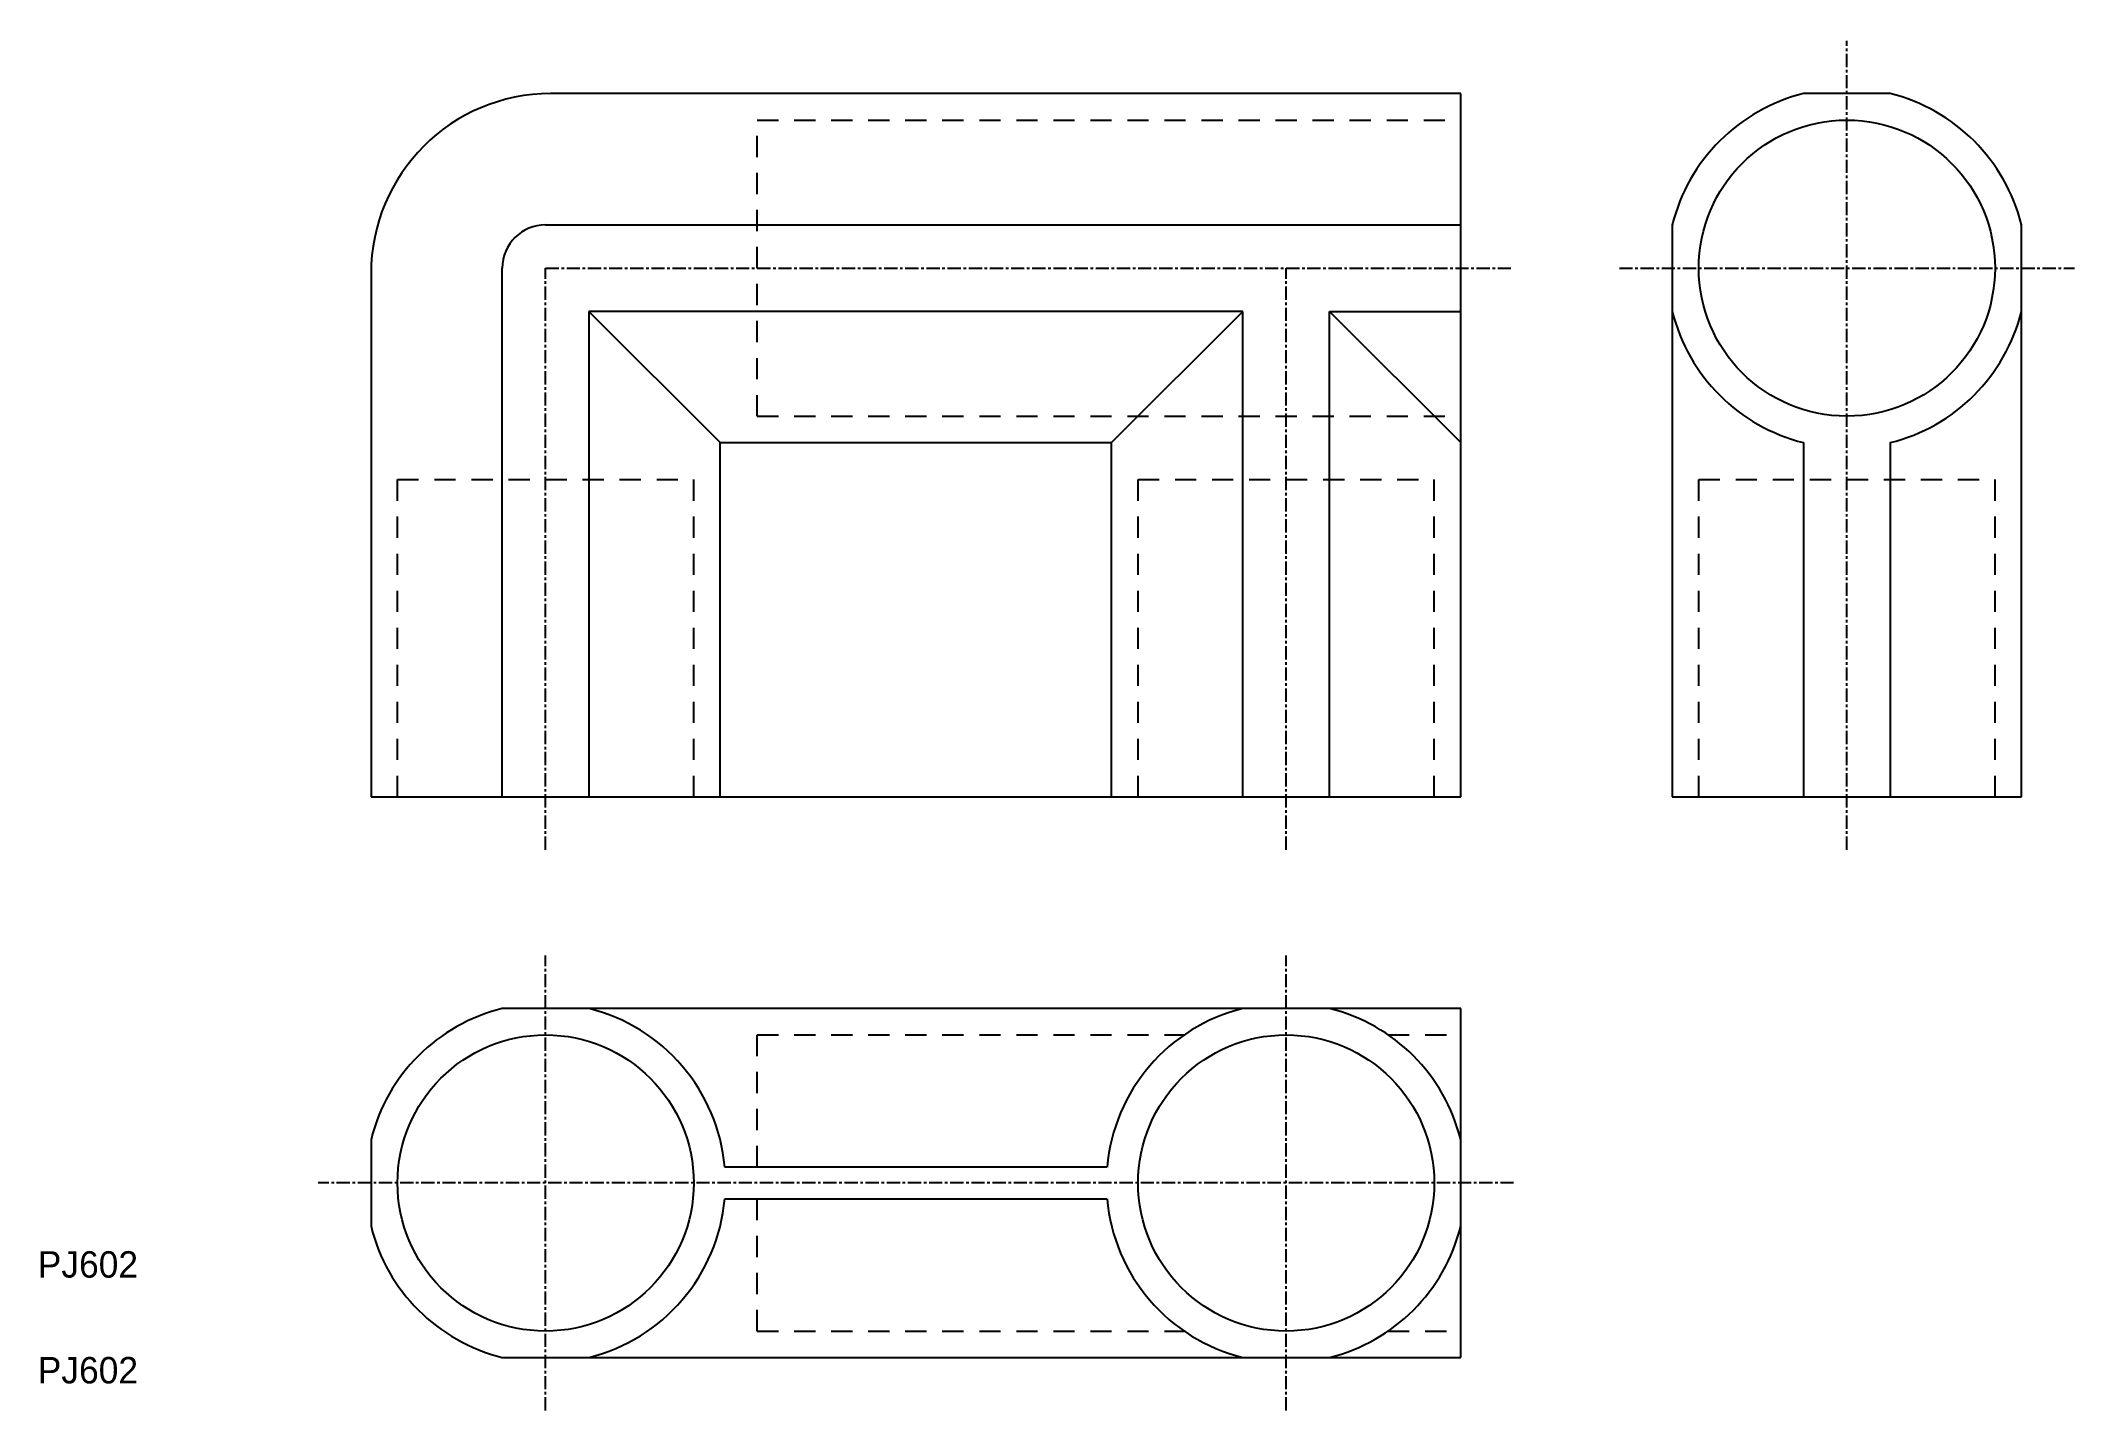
# Model space of a CAD drawing. Extents: x 0 to 192, y -3 to 127.
import ezdxf

# ---------------------------------------------------------------- set-up
doc = ezdxf.new("R2010")
doc.units = 0
doc.linetypes.add('CENTER', pattern=[2, 1.25, -0.25, 0.25, -0.25])
doc.linetypes.add('DASHED', pattern=[3.5, 2, -1.5])
doc.layers.get('0').update_dxf_attribs({"linetype": 'CONTINUOUS'})
doc.layers.add('CENTER', color=1, linetype='CENTER')

msp = doc.modelspace()

# ---------------------------------------------------------------- linework, layer by layer
at = {"color": 7, "linetype": 'CONTINUOUS'}
for p, q in [((134.5, 121.95), (48.5, 121.95)), ((134.5, 55.45), (134.5, 121.95)), ((175.09, 121.95), (166.91, 121.95)), ((48, 109.55), (134.5, 109.55)), ((154.5, 109.55), (154.5, 55.45)), ((187.5, 55.45), (187.5, 109.55)), ((31.5, 104.95), (31.5, 55.45)), ((43.91, 55.45), (43.91, 105.45)), ((52.09, 101.36), (64.5, 88.95)), ((113.91, 101.36), (52.09, 101.36)), ((52.09, 101.36), (52.09, 55.45)), ((101.5, 88.95), (113.91, 101.36)), ((113.91, 55.45), (113.91, 101.36)), ((134.5, 88.95), (122.09, 101.36)), ((122.09, 55.45), (122.09, 101.36)), ((122.09, 101.36), (134.5, 101.36)), ((64.5, 88.95), (101.5, 88.95)), ((64.5, 55.45), (64.5, 88.95)), ((101.5, 55.45), (101.5, 88.95)), ((166.91, 88.95), (166.91, 55.45)), ((175.09, 88.95), (175.09, 55.45)), ((31.5, 55.45), (134.5, 55.45)), ((154.5, 55.45), (187.5, 55.45)), ((134.5, 35.45), (43.91, 35.45)), ((134.5, 2.45), (134.5, 35.45)), ((31.5, 23.05), (31.5, 14.86)), ((101.06, 20.45), (64.93, 20.45)), ((64.93, 17.45), (101.06, 17.45)), ((43.91, 2.45), (134.5, 2.45))]:
    msp.add_line(p, q, dxfattribs=at)
at = {"color": 3, "linetype": 'DASHED'}
for p, q in [((68, 119.45), (134.5, 119.45)), ((68, 91.45), (68, 119.45)), ((68, 91.45), (134.5, 91.45)), ((34, 85.45), (62, 85.45)), ((34, 55.45), (34, 85.45)), ((62, 55.45), (62, 85.45)), ((104, 85.45), (132, 85.45)), ((104, 55.45), (104, 85.45)), ((132, 55.45), (132, 85.45)), ((157, 55.45), (157, 85.45)), ((157, 85.45), (185, 85.45)), ((185, 55.45), (185, 85.45)), ((68, 32.95), (108.35, 32.95)), ((68, 20.45), (68, 32.95)), ((127.64, 32.95), (134.5, 32.95)), ((68, 4.95), (68, 17.45)), ((68, 4.95), (108.35, 4.95)), ((127.64, 4.95), (134.5, 4.95))]:
    msp.add_line(p, q, dxfattribs=at)
at = {"color": 7, "linetype": 'CONTINUOUS'}
for centre in [(171, 105.45), (48, 18.95), (118, 18.95)]:
    msp.add_circle(centre, 14, dxfattribs=at)
for centre, radius, start, end in [((48.5, 104.95), 17, 90, 180), ((171, 105.45), 17, 103.9306, 166.0694), ((171, 105.45), 17, 13.9306, 76.0694), ((48, 105.45), 4.09, 90, 180), ((171, 105.45), 17, 193.9306, 256.0694), ((171, 105.45), 17, 283.9306, 346.0694), ((48, 18.95), 17, 103.9306, 166.0694), ((48, 18.95), 17, 5.0621, 76.0695), ((118, 18.95), 17, 103.9305, 174.9379), ((118, 18.95), 17, 13.9306, 76.0694), ((48, 18.95), 17, 283.9305, 354.9379), ((118, 18.95), 17, 185.0621, 256.0695), ((48, 18.95), 17, 193.9306, 256.0694), ((118, 18.95), 17, 283.9306, 346.0694)]:
    msp.add_arc(centre, radius, start, end, dxfattribs=at)
at = {"layer": 'CENTER', "color": 1, "linetype": 'CENTER'}
for p, q in [((171, 50.45), (171, 126.95)), ((48, 105.45), (139.5, 105.45)), ((48, 50.45), (48, 105.45)), ((118, 50.45), (118, 105.45)), ((149.5, 105.45), (192.5, 105.45)), ((48, -2.55), (48, 40.45)), ((118, -2.55), (118, 40.45)), ((139.5, 18.95), (26.5, 18.95))]:
    msp.add_line(p, q, dxfattribs=at)

# ---------------------------------------------------------------- texts
at = {"color": 7, "linetype": 'CONTINUOUS'}
for p in [(0, 10), (0, 0)]:
    msp.add_text('PJ602', height=2.5, dxfattribs=at).set_placement(p)

doc.saveas('drawing.dxf')
